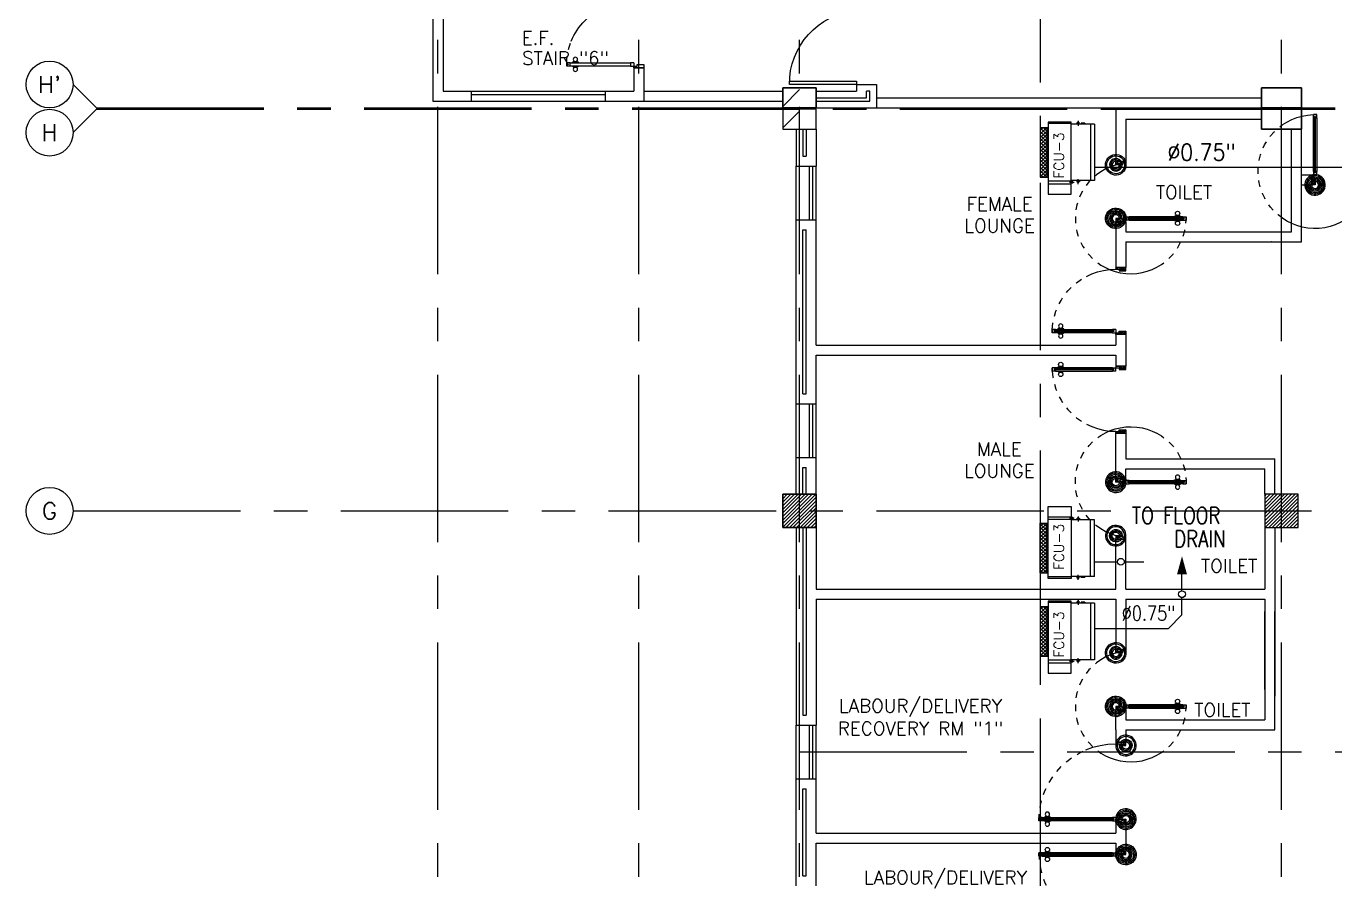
# Model space of a CAD drawing. Extents: x 417866242 to 417866861, y 43498051 to 43498155.
# Drawn here: x 417866777.72 to 417866797.26, y 43498098.49 to 43498111.26 of the extents above; entities that cross this region are included whole.
import ezdxf
from ezdxf.enums import TextEntityAlignment as Align

# ---------------------------------------------------------------- set-up
doc = ezdxf.new("R2010")
doc.units = 0
doc.header["$MEASUREMENT"] = 0
doc.linetypes.add('CENTERX2', pattern=[4, 2.5, -0.5, 0.5, -0.5])
doc.linetypes.add('HIDDEN', pattern=[0.375, 0.25, -0.125])
doc.layers.get('0').update_dxf_attribs({"linetype": 'CONTINUOUS'})
for name, color, linetype in [('AC-CD', 6, 'CONTINUOUS'), ('AC-TEXT', 2, 'CONTINUOUS'), ('AX', 11, 'CONTINUOUS'), ('AX-CR', 7, 'CONTINUOUS'), ('AX-TXT', 2, 'CONTINUOUS'), ('AXES', 11, 'CENTERX2'), ('COL', 11, 'CONTINUOUS'), ('DOOR', 11, 'CONTINUOUS'), ('FCU', 6, 'CONTINUOUS'), ('HAT', 11, 'CONTINUOUS'), ('INSUL', 11, 'CONTINUOUS'), ('P-SOLIDWASTE', 6, 'CONTINUOUS'), ('RM-NAME', 11, 'CONTINUOUS'), ('ROOF', 7, 'CONTINUOUS'), ('TEXTN', 2, 'CONTINUOUS'), ('WALL', 11, 'CONTINUOUS'), ('WIN', 11, 'CONTINUOUS')]:
    doc.layers.add(name, color=color, linetype=linetype)
doc.styles.add('ROMANS', font='ROMANS.shx', dxfattribs={"width": 0.6})

# ---------------------------------------------------------------- blocks, each defined once
blk = doc.blocks.new('DOOR90')
at = {"layer": 'DOOR', "color": 7, "linetype": 'ByBlock'}
for p, q in [((-150, 0), (0, 0)), ((-150, 0), (-150, -25)), ((0, -50), (-114, 0)), ((0, -50), (-40, 0)), ((0, -50), (0, 0)), ((-1000, -25), (-1050, -25)), ((-1050, -75), (-1050, -25)), ((-1050, -25), (-1050, -75)), ((-1000, -75), (-1050, -75)), ((-1000, -42), (-1020, -42)), ((-1020, -42), (-1020, -58)), ((-1000, -58), (-1020, -58)), ((-1000, -25), (-1000, -42)), ((-1000, -58), (-1000, -75)), ((-878, -18), (-968, -18)), ((-968, -25), (-968, -18)), ((-968, -75), (-968, -82)), ((-878, -82), (-968, -82)), ((-955, -9), (-890, -9)), ((-955, -18), (-955, -9)), ((-955, -18), (-890, -18)), ((-955, -82), (-890, -82)), ((-955, -82), (-955, -91)), ((-955, -91), (-890, -91)), ((-890, -18), (-890, -9)), ((-890, -82), (-890, -91)), ((-878, -25), (-878, -18)), ((-878, -75), (-878, -82)), ((-200, -25), (-150, -25)), ((-200, -42), (-200, -25)), ((-180, -42), (-200, -42)), ((-200, -58), (-180, -58)), ((-200, -75), (-200, -58)), ((-150, -75), (-200, -75)), ((-180, -58), (-180, -42)), ((-150, -25), (-100, -25)), ((-150, -75), (-150, -25)), ((-100, -25), (-100, -50)), ((0, -50), (-100, -37)), ((-100, -50), (0, -50)), ((-150, -875), (-100, -875)), ((-150, -900), (-150, -875)), ((-150, -900), (0, -900)), ((0, -900), (-150, -900)), ((0, -850), (-114, -900)), ((-100, -875), (-100, -850)), ((0, -850), (-100, -863)), ((-100, -850), (0, -850)), ((0, -850), (-40, -900)), ((0, -850), (0, -900))]:
    blk.add_line(p, q, dxfattribs=at)
at = {"layer": 'DOOR', "linetype": 'ByBlock'}
for p, q in [((-200, -25), (-1000, -25)), ((-200, -42), (-1000, -42)), ((-200, -58), (-1000, -58)), ((-1000, -75), (-200, -75))]:
    blk.add_line(p, q, dxfattribs=at)
at = {"layer": 'DOOR', "color": 7, "linetype": 'ByBlock'}
for centre in [(-923, 24), (-923, -124)]:
    blk.add_circle(centre, 32.4, dxfattribs=at)
for centre, radius, start, end in [((0, -50), 154, 161.1053, 166.2858), ((0, -50), 94.4, 148.0182, 180), ((0, -50), 134, 158.1598, 169.28), ((0, -50), 114, 154.0838, 167.3774), ((0, -50), 74.4, 137.7764, 180), ((0, -50), 54.4, 113.2074, 180), ((0, -50), 34.4, 90, 180), ((0, -50), 14.4, 90, 180), ((0, -850), 154, 193.7142, 198.8947), ((0, -850), 134, 190.72, 201.8402), ((0, -850), 94.4, 180, 211.9818), ((0, -850), 74.4, 180, 222.2236), ((0, -850), 54.4, 180, 246.7926), ((0, -850), 34.4, 180, 270), ((0, -850), 14.4, 180, 270)]:
    blk.add_arc(centre, radius, start, end, dxfattribs=at)
at = {"layer": 'DOOR', "linetype": 'HIDDEN', "ltscale": 0.5}
blk.add_arc((-222, -50), 828, 178.2701, 275.003, dxfattribs=at)
blk = doc.blocks.new('DOOR100')
at = {"layer": 'DOOR', "color": 7, "linetype": 'ByBlock'}
for p, q in [((-91, 1205), (-91, 1140)), ((-82, 1205), (-91, 1205)), ((-82, 1128), (-82, 1218)), ((-75, 1218), (-82, 1218)), ((-82, 1205), (-82, 1140)), ((-75, 1250), (-75, 1300)), ((-75, 1300), (-25, 1300)), ((-25, 1300), (-75, 1300)), ((-58, 1250), (-75, 1250)), ((-58, 1250), (-58, 1270)), ((-42, 1270), (-58, 1270)), ((-42, 1250), (-42, 1270)), ((-25, 1250), (-42, 1250)), ((-25, 1250), (-25, 1300)), ((-25, 1218), (-18, 1218)), ((-18, 1128), (-18, 1218)), ((-18, 1205), (-18, 1140)), ((-18, 1205), (-9, 1205)), ((-9, 1205), (-9, 1140)), ((-82, 1140), (-91, 1140)), ((-75, 1128), (-82, 1128)), ((-25, 1128), (-18, 1128)), ((-18, 1140), (-9, 1140)), ((-75, 200), (-58, 200)), ((-75, 150), (-75, 200)), ((-58, 200), (-58, 180)), ((-42, 200), (-25, 200)), ((-42, 180), (-42, 200)), ((-25, 200), (-25, 150)), ((-1200, 0), (-1200, 150)), ((-1200, 150), (-1175, 150)), ((-1200, 150), (-1200, 0)), ((-1150, 0), (-1200, 114)), ((-1150, 0), (-1200, 40)), ((-1150, 0), (-1200, 0)), ((-1175, 150), (-1175, 100)), ((-1175, 100), (-1150, 100)), ((-1150, 0), (-1163, 100)), ((-1150, 100), (-1150, 0)), ((-75, 150), (-25, 150)), ((-58, 180), (-42, 180)), ((-50, 0), (0, 114)), ((-50, 100), (-50, 0)), ((-50, 0), (-37, 100)), ((-25, 100), (-50, 100)), ((-50, 0), (0, 40)), ((-50, 0), (0, 0)), ((0, 150), (-25, 150)), ((-25, 150), (-25, 100)), ((0, 0), (0, 150)), ((0, 150), (0, 0))]:
    blk.add_line(p, q, dxfattribs=at)
at = {"layer": 'DOOR', "linetype": 'ByBlock'}
for p, q in [((-75, 1250), (-75, 200)), ((-58, 200), (-58, 1250)), ((-42, 200), (-42, 1250)), ((-25, 200), (-25, 1250))]:
    blk.add_line(p, q, dxfattribs=at)
at = {"layer": 'DOOR', "color": 7, "linetype": 'ByBlock'}
for centre in [(-124, 1173), (24, 1173)]:
    blk.add_circle(centre, 32.4, dxfattribs=at)
at = {"layer": 'DOOR', "linetype": 'HIDDEN', "ltscale": 0.5}
blk.add_arc((-25, 150), 1150, 90, 180, dxfattribs=at)
at = {"layer": 'DOOR', "color": 7, "linetype": 'ByBlock'}
for centre, radius, start, end in [((-1150, 0), 154, 103.7142, 108.8947), ((-1150, 0), 134, 100.72, 111.8402), ((-1150, 0), 94.4, 90, 121.9818), ((-1150, 0), 74.4, 90, 132.2236), ((-1150, 0), 54.4, 90, 156.7926), ((-1150, 0), 34.4, 90, 180), ((-1150, 0), 14.4, 90, 180), ((-50, 0), 94.4, 58.0182, 90), ((-50, 0), 74.4, 47.7764, 90), ((-50, 0), 54.4, 23.2074, 90), ((-50, 0), 34.4, 0, 90), ((-50, 0), 14.4, 0, 90), ((-50, 0), 134, 68.1598, 79.28), ((-50, 0), 114, 64.0838, 77.3774), ((-50, 0), 154, 71.1053, 76.2858)]:
    blk.add_arc(centre, radius, start, end, dxfattribs=at)
blk = doc.blocks.new('A$C49F1192B')
at = {"layer": 'DOOR', "color": 0, "linetype": 'ByBlock', "xscale": -1, "rotation": 270}
blk.add_blockref('DOOR100', (0, 1200), dxfattribs=at)
blk = doc.blocks.new('DOOR-10')
at = {"layer": 'DOOR', "linetype": 'ByBlock'}
for p, q in [((-83, 1005), (-92, 1005)), ((-92, 1005), (-92, 940)), ((-76, 1018), (-83, 1018)), ((-83, 928), (-83, 1018)), ((-83, 1005), (-83, 940)), ((-26, 1100), (-76, 1100)), ((-76, 1100), (-26, 1100)), ((-76, 1050), (-76, 1100)), ((-76, 1050), (-76, 200)), ((-59, 1050), (-76, 1050)), ((-43, 1070), (-59, 1070)), ((-59, 1050), (-59, 1070)), ((-59, 200), (-59, 1050)), ((-43, 1050), (-43, 1070)), ((-26, 1050), (-43, 1050)), ((-43, 200), (-43, 1050)), ((-26, 1050), (-26, 1100)), ((-26, 200), (-26, 1050)), ((-26, 1018), (-18, 1018)), ((-18, 928), (-18, 1018)), ((-18, 1005), (-9, 1005)), ((-18, 1005), (-18, 940)), ((-9, 1005), (-9, 940)), ((-83, 940), (-92, 940)), ((-76, 928), (-83, 928)), ((-26, 928), (-18, 928)), ((-18, 940), (-9, 940)), ((-76, 200), (-59, 200)), ((-76, 150), (-76, 200)), ((-59, 200), (-59, 180)), ((-43, 200), (-26, 200)), ((-43, 180), (-43, 200)), ((-26, 200), (-26, 150)), ((-1001, 0), (-1001, 150)), ((-1001, 150), (-976, 150)), ((-1001, 150), (-1001, 0)), ((-951, 0), (-1001, 114)), ((-951, 0), (-1001, 40)), ((-951, 0), (-1001, 0)), ((-976, 150), (-976, 100)), ((-976, 100), (-951, 100)), ((-951, 0), (-964, 100)), ((-951, 100), (-951, 0)), ((-76, 150), (-26, 150)), ((-59, 180), (-43, 180)), ((-51, 0), (-1, 114)), ((-51, 100), (-51, 0)), ((-51, 0), (-37, 100)), ((-26, 100), (-51, 100)), ((-51, 0), (-1, 40)), ((-51, 0), (-1, 0)), ((-1, 150), (-26, 150)), ((-26, 150), (-26, 100)), ((-1, 0), (-1, 150))]:
    blk.add_line(p, q, dxfattribs=at)
for centre in [(-124, 973), (23, 973)]:
    blk.add_circle(centre, 32.4, dxfattribs=at)
at = {"layer": 'DOOR', "linetype": 'HIDDEN', "ltscale": 0.5}
blk.add_arc((-23, 149), 952, 93.1482, 179.9482, dxfattribs=at)
at = {"layer": 'DOOR', "linetype": 'ByBlock'}
for centre, radius, start, end in [((-951, 0), 154, 103.7142, 108.8947), ((-951, 0), 134, 100.72, 111.8402), ((-951, 0), 94.4, 90, 121.9818), ((-951, 0), 74.4, 90, 132.2236), ((-951, 0), 54.4, 90, 156.7926), ((-951, 0), 34.4, 90, 180), ((-951, 0), 14.4, 90, 180), ((-51, 0), 94.4, 58.0182, 90), ((-51, 0), 74.4, 47.7764, 90), ((-51, 0), 54.4, 23.2074, 90), ((-51, 0), 34.4, 0, 90), ((-51, 0), 14.4, 0, 90), ((-51, 0), 134, 68.1598, 79.28), ((-51, 0), 114, 64.0838, 77.3774), ((-51, 0), 154, 71.1053, 76.2858)]:
    blk.add_arc(centre, radius, start, end, dxfattribs=at)
blk = doc.blocks.new('STL-DR')
at = {"layer": 'DOOR', "color": 0, "linetype": 'ByBlock'}
for p, q in [((50, 0), (0, 0)), ((0, -150), (0, 0)), ((50, -100), (50, 0)), ((0, -150), (25, -150)), ((25, -100), (50, -100)), ((25, -150), (25, -100)), ((75, -150), (25, -150)), ((25, -200), (25, -150)), ((75, -150), (75, -200)), ((950, -100), (950, 0)), ((950, 0), (1000, 0)), ((975, -100), (950, -100)), ((975, -150), (975, -100)), ((1000, -150), (975, -150)), ((1000, 0), (1000, -150)), ((75, -200), (25, -200)), ((18, -990), (9, -990)), ((9, -1055), (9, -990)), ((18, -1055), (9, -1055)), ((18, -978), (18, -1068)), ((25, -978), (18, -978)), ((18, -1055), (18, -990)), ((25, -1068), (18, -1068)), ((25, -1100), (75, -1100)), ((25, -1100), (25, -1150)), ((25, -1150), (75, -1150)), ((75, -1150), (25, -1150)), ((75, -978), (82, -978)), ((75, -1068), (82, -1068)), ((75, -1100), (75, -1150)), ((82, -978), (82, -1068)), ((82, -990), (91, -990)), ((82, -1055), (82, -990)), ((82, -1055), (91, -1055)), ((91, -1055), (91, -990))]:
    blk.add_line(p, q, dxfattribs=at)
at = {"layer": 'DOOR', "linetype": 'ByBlock'}
for p, q in [((25, -200), (25, -1100)), ((75, -1100), (75, -200))]:
    blk.add_line(p, q, dxfattribs=at)
at = {"layer": 'DOOR', "color": 0, "linetype": 'ByBlock'}
for centre in [(-24, -1023), (124, -1023)]:
    blk.add_circle(centre, 32.4, dxfattribs=at)
at = {"layer": 'DOOR', "linetype": 'HIDDEN', "ltscale": 0.5}
blk.add_arc((50, -223), 928, 271.544, 4.4816, dxfattribs=at)
at = {"layer": 'WALL'}
for p, q in [((0, 0), (0, -150)), ((0, 0), (0, -150)), ((1000, 0), (1000, -150))]:
    blk.add_line(p, q, dxfattribs=at)
blk = doc.blocks.new('A$C272A55A0')
at = {"layer": 'DOOR', "color": 0, "linetype": 'ByBlock'}
for p, q in [((0, 900), (0, 1050)), ((50, 1050), (0, 1050)), ((50, 950), (50, 1050)), ((1750, 950), (1750, 1050)), ((1750, 1050), (1800, 1050)), ((1800, 1050), (1800, 900)), ((0, 900), (25, 900)), ((25, 950), (50, 950)), ((25, 900), (25, 950)), ((75, 900), (25, 900)), ((25, 850), (25, 900)), ((42, 850), (25, 850)), ((58, 870), (42, 870)), ((42, 870), (42, 850)), ((58, 850), (58, 870)), ((75, 850), (58, 850)), ((75, 900), (75, 850)), ((1725, 900), (1775, 900)), ((1725, 900), (1725, 850)), ((1725, 850), (1742, 850)), ((1742, 870), (1758, 870)), ((1742, 850), (1742, 870)), ((1775, 950), (1750, 950)), ((1758, 870), (1758, 850)), ((1758, 850), (1775, 850)), ((1775, 900), (1775, 950)), ((1800, 900), (1775, 900)), ((1775, 850), (1775, 900)), ((25, 50), (42, 50)), ((25, 50), (25, 0)), ((25, 0), (75, 0)), ((75, 0), (25, 0)), ((42, 50), (42, 30)), ((42, 30), (58, 30)), ((58, 50), (75, 50)), ((58, 50), (58, 30)), ((75, 50), (75, 0)), ((1718, 160), (1709, 160)), ((1709, 95), (1709, 160)), ((1718, 95), (1709, 95)), ((1725, 173), (1718, 173)), ((1718, 173), (1718, 83)), ((1718, 95), (1718, 160)), ((1725, 83), (1718, 83)), ((1742, 50), (1725, 50)), ((1725, 50), (1725, 0)), ((1775, 0), (1725, 0)), ((1725, 0), (1775, 0)), ((1742, 50), (1742, 30)), ((1758, 30), (1742, 30)), ((1775, 50), (1758, 50)), ((1758, 50), (1758, 30)), ((1775, 173), (1782, 173)), ((1775, 83), (1782, 83)), ((1775, 50), (1775, 0)), ((1782, 173), (1782, 83)), ((1782, 160), (1791, 160)), ((1782, 95), (1782, 160)), ((1782, 95), (1791, 95)), ((1791, 95), (1791, 160))]:
    blk.add_line(p, q, dxfattribs=at)
at = {"layer": 'DOOR', "color": 9, "linetype": 'ByBlock'}
for p, q in [((50, 1050), (0, 1010)), ((50, 1050), (0, 937)), ((50, 1050), (37, 950)), ((1750, 1050), (1800, 1010)), ((1750, 1050), (1800, 937)), ((1750, 1050), (1763, 950))]:
    blk.add_line(p, q, dxfattribs=at)
at = {"layer": 'DOOR', "linetype": 'ByBlock'}
for p, q in [((25, 850), (25, 50)), ((42, 850), (42, 50)), ((58, 850), (58, 50)), ((75, 50), (75, 850)), ((1725, 50), (1725, 850)), ((1742, 850), (1742, 50)), ((1758, 850), (1758, 50)), ((1775, 850), (1775, 50))]:
    blk.add_line(p, q, dxfattribs=at)
at = {"layer": 'DOOR', "color": 0, "linetype": 'ByBlock'}
for centre in [(1676, 128), (1824, 128)]:
    blk.add_circle(centre, 32.4, dxfattribs=at)
at = {"layer": 'DOOR', "color": 9, "linetype": 'ByBlock'}
for centre, radius, start, end in [((50, 1050), 54.4, 203.2074, 270), ((50, 1050), 74.4, 227.7764, 270), ((50, 1050), 34.4, 180, 270), ((50, 1050), 14.4, 180, 270), ((1750, 1050), 14.4, 270, 0), ((1750, 1050), 34.4, 270, 0), ((1750, 1050), 54.4, 270, 336.7926), ((1750, 1050), 74.4, 270, 312.2236), ((50, 1050), 94.4, 238.0182, 270), ((50, 1050), 114, 244.0838, 257.3774), ((50, 1050), 134, 248.1598, 259.28), ((50, 1050), 154, 251.1053, 256.2858), ((1750, 1050), 94.4, 270, 301.9818), ((1750, 1050), 114, 282.6226, 295.9162), ((1750, 1050), 134, 280.72, 291.8402), ((1750, 1050), 154, 283.7142, 288.8947)]:
    blk.add_arc(centre, radius, start, end, dxfattribs=at)
at = {"layer": 'DOOR', "linetype": 'HIDDEN', "ltscale": 0.5}
for centre, start, end in [((50, 851), 268.3174, 3.2965), ((1750, 851), 176.7035, 271.6826)]:
    blk.add_arc(centre, 851, start, end, dxfattribs=at)
at = {"layer": 'WALL', "linetype": 'ByBlock'}
blk.add_line((1800, 900), (1800, 1050), dxfattribs=at)
blk = doc.blocks.new('AXL')
at = {"layer": 'AX-CR'}
blk.add_circle((-350, 0), 350, dxfattribs=at)
at = {"layer": 'AX-TXT', "style": 'ROMANS'}
blk.add_attdef('AX', text='', height=250, dxfattribs=at).set_placement((-350, 0), align=Align.MIDDLE)
blk = doc.blocks.new('*X105')
at = {"color": 0}
for p, q in [((31339, 139898), (31791, 140350)), ((31339, 139951), (31738, 140350)), ((31339, 140004), (31685, 140350)), ((31339, 140057), (31632, 140350)), ((31339, 140110), (31579, 140350)), ((31339, 140163), (31526, 140350)), ((31339, 140216), (31473, 140350)), ((31339, 140269), (31420, 140350)), ((31339, 140322), (31367, 140350)), ((31344, 139850), (31839, 140345)), ((31397, 139850), (31839, 140292)), ((31450, 139850), (31839, 140239)), ((31503, 139850), (31839, 140186)), ((31556, 139850), (31839, 140133)), ((31609, 139850), (31839, 140080)), ((31662, 139850), (31839, 140027)), ((31715, 139850), (31839, 139974)), ((31768, 139850), (31839, 139920)), ((31821, 139850), (31839, 139867))]:
    blk.add_line(p, q, dxfattribs=at)
blk = doc.blocks.new('*X104')
at = {"color": 0}
for p, q in [((24139, 139857), (24632, 140350)), ((24139, 139910), (24579, 140350)), ((24139, 139963), (24526, 140350)), ((24139, 140016), (24473, 140350)), ((24139, 140069), (24420, 140350)), ((24139, 140122), (24367, 140350)), ((24139, 140175), (24314, 140350)), ((24139, 140228), (24260, 140350)), ((24139, 140282), (24207, 140350)), ((24139, 140335), (24154, 140350)), ((24185, 139850), (24639, 140304)), ((24238, 139850), (24639, 140251)), ((24291, 139850), (24639, 140198)), ((24344, 139850), (24639, 140145)), ((24397, 139850), (24639, 140092)), ((24450, 139850), (24639, 140039)), ((24503, 139850), (24639, 139986)), ((24556, 139850), (24639, 139933)), ((24609, 139850), (24639, 139880))]:
    blk.add_line(p, q, dxfattribs=at)
blk = doc.blocks.new('COL50')
at = {"layer": 'COL'}
blk.add_lwpolyline([(-250, 250), (-250, -250), (250, -250), (250, 250)], close=True, dxfattribs=at)
blk = doc.blocks.new('RM1')
at = {"layer": 'RM-NAME', "style": 'ROMANS'}
for tag, p in [('ROOMNAME1', (0, 324)), ('ROOMNAME2', (0, 0))]:
    blk.add_attdef(tag, text='', height=200, dxfattribs=at).set_placement(p, align=Align.MIDDLE)
blk = doc.blocks.new('C5')
at = {"layer": 'HAT', "linetype": 'ByBlock'}
h = blk.add_hatch(dxfattribs=at)
h.set_pattern_fill('ANSI31', color=256, scale=300, style=0)
h.set_pattern_definition([(45, (-223356.182, -51411.005), (-26.516504, 26.516504), [])])
h.paths.add_polyline_path([(300, 300), (0, 300), (0, 0), (300, 0)])
h.paths.add_polyline_path([(600, 300), (300, 300), (300, 0), (600, 0)])
at = {"layer": 'COL'}
blk.add_lwpolyline([(600, 300), (0, 300), (0, 0), (600, 0)], close=True, dxfattribs=at)
blk = doc.blocks.new('*X39')
at = {"color": 0}
for p, q in [((16890, -2467), (16943, -2414)), ((16890, -2520), (16990, -2420)), ((16990, -2565), (16890, -2465)), ((16890, -2573), (16990, -2473)), ((16990, -2619), (16890, -2519)), ((16890, -2626), (16990, -2526)), ((16990, -2512), (16892, -2414)), ((16990, -2459), (16945, -2414)), ((16990, -2672), (16890, -2572)), ((16890, -2679), (16990, -2579)), ((16990, -2725), (16890, -2625)), ((16890, -2732), (16990, -2632)), ((16990, -2778), (16890, -2678)), ((16890, -2785), (16990, -2685)), ((16990, -2831), (16890, -2731)), ((16890, -2838), (16990, -2738)), ((16990, -2884), (16890, -2784)), ((16890, -2891), (16990, -2791)), ((16990, -2937), (16890, -2837)), ((16890, -2944), (16990, -2844)), ((16990, -2990), (16890, -2890)), ((16890, -2997), (16990, -2897)), ((16990, -3043), (16890, -2943)), ((16890, -3050), (16990, -2950)), ((16990, -3096), (16890, -2996)), ((16890, -3103), (16990, -3003)), ((16990, -3149), (16890, -3049)), ((16944, -3155), (16890, -3102)), ((16892, -3155), (16990, -3056)), ((16945, -3155), (16990, -3109))]:
    blk.add_line(p, q, dxfattribs=at)
blk = doc.blocks.new('WHE06')
at = {"color": 3}
for p, q in [((689, 622), (346, 622)), ((346, 622), (346, 469)), ((689, 469), (689, 622)), ((60, -422), (60, 422)), ((212, 437), (269, 437)), ((232, 452), (232, 422)), ((232, 452), (252, 452)), ((242, 472), (242, 399)), ((252, 452), (252, 422)), ((305, 448), (373, 448)), ((321, 458), (321, 438)), ((321, 458), (346, 458)), ((321, 438), (346, 438)), ((346, 430), (689, 430)), ((811, 371), (689, 371)), ((711, -371), (711, 371)), ((811, -371), (811, 371)), ((811, -371), (689, -371)), ((142, -437), (142, -422)), ((142, -437), (197, -437)), ((197, -437), (197, -422)), ((221, -437), (269, -437)), ((232, -452), (232, -422)), ((232, -452), (252, -452)), ((242, -472), (242, -399)), ((252, -452), (252, -422)), ((346, -430), (689, -430))]:
    blk.add_line(p, q, dxfattribs=at)
at = {"color": 6}
for p, q in [((0, -422), (0, 422)), ((0, 422), (346, 422)), ((346, 469), (346, -451)), ((689, 469), (346, 469)), ((689, -451), (689, 469)), ((0, -422), (346, -422)), ((346, -451), (689, -451))]:
    blk.add_line(p, q, dxfattribs=at)
at = {"color": 11}
blk.add_blockref('*X39', (-16179, 2784), dxfattribs=at)

msp = doc.modelspace()

# ---------------------------------------------------------------- hatches: boundary and pattern name
at = {"layer": 'HAT', "linetype": 'ByBlock'}
h = msp.add_hatch(dxfattribs=at)
h.set_pattern_fill('ANSI31', color=256, scale=0.3, style=0)
h.set_pattern_definition([(45, (417866572.812296, 43498058.94875), (-0.026516504, 0.026516504), [])])
h.paths.add_polyline_path([(417866789.268, 43498110.04), (417866789.268, 43498110.34), (417866789.018, 43498110.34), (417866789.018, 43498110.04)])
h.paths.add_polyline_path([(417866789.518, 43498110.04), (417866789.518, 43498110.34), (417866789.268, 43498110.34), (417866789.268, 43498110.04)])
h = msp.add_hatch(dxfattribs=at)
h.set_pattern_fill('ANSI31', color=256, scale=0.3, style=0)
h.set_pattern_definition([(45, (417866572.812296, 43498058.62875), (-0.026516504, 0.026516504), [])])
h.paths.add_polyline_path([(417866789.268, 43498109.72), (417866789.268, 43498110.02), (417866789.018, 43498110.02), (417866789.018, 43498109.72)])
h.paths.add_polyline_path([(417866789.518, 43498109.72), (417866789.518, 43498110.02), (417866789.268, 43498110.02), (417866789.268, 43498109.72)])
h = msp.add_hatch(dxfattribs=at)
h.set_pattern_fill('ANSI31', color=256, scale=0.3, style=0)
h.set_pattern_definition([(45, (417866572.812296, 43498058.30875), (-0.026516504, 0.026516504), [])])
h.paths.add_polyline_path([(417866796.468, 43498110.02), (417866796.168, 43498110.02), (417866796.168, 43498109.72), (417866796.468, 43498109.72)])
h.paths.add_polyline_path([(417866796.768, 43498110.02), (417866796.468, 43498110.02), (417866796.468, 43498109.72), (417866796.768, 43498109.72)])

# ---------------------------------------------------------------- linework, layer by layer
at = {"layer": 'AC-CD'}
for p, q in [((417866793.673, 43498109.152), (417866797.576, 43498109.152)), ((417866793.673, 43498103.261), (417866794.019, 43498103.261)), ((417866794.119, 43498103.261), (417866794.412, 43498103.261)), ((417866794.981, 43498102.825), (417866794.981, 43498103.119)), ((417866794.981, 43498102.466), (417866794.981, 43498102.725)), ((417866794.781, 43498102.266), (417866794.981, 43498102.466)), ((417866793.673, 43498102.266), (417866794.781, 43498102.266))]:
    msp.add_line(p, q, dxfattribs=at)
for centre in [(417866794.069, 43498103.261), (417866794.981, 43498102.775)]:
    msp.add_circle(centre, 0.05, dxfattribs=at)
at = {"layer": 'AXES'}
for p, q in [((417866783.868, 43498075.555), (417866783.868, 43498154.033)), ((417866786.868, 43498075.555), (417866786.868, 43498154.033)), ((417866789.268, 43498075.555), (417866789.268, 43498154.033)), ((417866796.468, 43498075.555), (417866796.468, 43498154.033)), ((417866792.868, 43498082.42), (417866792.868, 43498141.24)), ((417866778.767, 43498110.04), (417866778.417, 43498110.39)), ((417866778.767, 43498110.02), (417866778.417, 43498109.67)), ((417866778.767, 43498110.04), (417866847.508, 43498110.04)), ((417866778.767, 43498110.02), (417866847.508, 43498110.02)), ((417866778.417, 43498104.02), (417866847.508, 43498104.02)), ((417866789.268, 43498100.42), (417866847.508, 43498100.42))]:
    msp.add_line(p, q, dxfattribs=at)
at = {"layer": 'COL'}
for points in [[(417866789.518, 43498110.34), (417866789.018, 43498110.34), (417866789.018, 43498110.04), (417866789.518, 43498110.04)], [(417866789.518, 43498110.34), (417866789.018, 43498110.34), (417866789.018, 43498110.04), (417866789.518, 43498110.04)], [(417866789.518, 43498110.02), (417866789.018, 43498110.02), (417866789.018, 43498109.72), (417866789.518, 43498109.72)], [(417866789.518, 43498110.02), (417866789.018, 43498110.02), (417866789.018, 43498109.72), (417866789.518, 43498109.72)], [(417866796.768, 43498110.02), (417866796.168, 43498110.02), (417866796.168, 43498109.72), (417866796.768, 43498109.72)]]:
    msp.add_lwpolyline(points, close=True, dxfattribs=at)
at = {"layer": 'DOOR'}
msp.add_lwpolyline([(417866789.118, 43498110.39), (417866789.118, 43498110.44), (417866790.118, 43498110.44), (417866790.118, 43498110.39), (417866789.118, 43498110.39, -0.394043), (417866790.118, 43498111.49, -0.414214)], format="xyb", dxfattribs=at)
at = {"layer": 'INSUL'}
for p, q in [((417866790.318, 43498110.29), (417866790.268, 43498110.29)), ((417866790.268, 43498110.19), (417866790.268, 43498110.29)), ((417866790.318, 43498110.14), (417866790.318, 43498110.29)), ((417866789.518, 43498110.19), (417866790.268, 43498110.19)), ((417866789.518, 43498110.14), (417866790.318, 43498110.14)), ((417866789.318, 43498109.72), (417866789.318, 43498109.32)), ((417866789.368, 43498109.72), (417866789.368, 43498109.32)), ((417866789.318, 43498109.32), (417866789.368, 43498109.32)), ((417866789.318, 43498108.22), (417866789.368, 43498108.22)), ((417866789.318, 43498105.77), (417866789.318, 43498108.22)), ((417866789.368, 43498105.77), (417866789.368, 43498108.22)), ((417866789.318, 43498105.77), (417866789.368, 43498105.77)), ((417866789.318, 43498104.27), (417866789.318, 43498104.67)), ((417866789.318, 43498104.67), (417866789.368, 43498104.67)), ((417866789.368, 43498104.27), (417866789.368, 43498104.67)), ((417866789.318, 43498103.77), (417866789.318, 43498100.97)), ((417866789.368, 43498103.77), (417866789.368, 43498100.97)), ((417866789.318, 43498100.97), (417866789.368, 43498100.97)), ((417866789.318, 43498098.57), (417866789.318, 43498099.87)), ((417866789.318, 43498099.87), (417866789.368, 43498099.87)), ((417866789.368, 43498098.57), (417866789.368, 43498099.87)), ((417866789.318, 43498098.57), (417866789.368, 43498098.57))]:
    msp.add_line(p, q, dxfattribs=at)
at = {"layer": 'P-SOLIDWASTE'}
for points in [[(417866794.981, 43498103.344, 0, 0.15, 0), (417866794.981, 43498103.071, 0.15, 0.15, 0)], [(417866794.638, 43498103.261, 0, 0.15, 0), (417866794.365, 43498103.261, 0.15, 0.15, 0)]]:
    msp.add_lwpolyline(points, format="xyseb", dxfattribs=at)
at = {"layer": 'ROOF'}
for p, q in [((417866786.943, 43498110.29), (417866789.018, 43498110.29)), ((417866783.793, 43498110.14), (417866789.018, 43498110.14))]:
    msp.add_line(p, q, dxfattribs=at)
at = {"layer": 'WALL'}
for p, q in [((417866783.793, 43498115.915), (417866783.793, 43498110.14)), ((417866783.943, 43498115.915), (417866783.943, 43498110.29)), ((417866786.793, 43498110.64), (417866786.793, 43498110.29)), ((417866786.943, 43498110.64), (417866786.943, 43498110.14)), ((417866783.943, 43498110.29), (417866784.368, 43498110.29)), ((417866784.368, 43498110.14), (417866784.368, 43498110.29)), ((417866786.368, 43498110.14), (417866786.368, 43498110.29)), ((417866786.368, 43498110.29), (417866786.793, 43498110.29)), ((417866789.518, 43498110.29), (417866790.118, 43498110.29)), ((417866790.118, 43498110.39), (417866790.418, 43498110.39)), ((417866790.118, 43498110.39), (417866790.118, 43498110.29)), ((417866790.418, 43498110.39), (417866790.418, 43498110.04)), ((417866783.793, 43498110.14), (417866784.368, 43498110.14)), ((417866786.368, 43498110.14), (417866786.943, 43498110.14)), ((417866789.518, 43498110.04), (417866796.168, 43498110.04)), ((417866790.418, 43498110.19), (417866796.168, 43498110.19)), ((417866793.993, 43498110.02), (417866793.993, 43498109.24)), ((417866793.993, 43498110.02), (417866796.168, 43498110.02)), ((417866794.143, 43498109.87), (417866794.143, 43498109.24)), ((417866794.143, 43498109.87), (417866796.167, 43498109.87)), ((417866789.218, 43498109.72), (417866789.218, 43498109.17)), ((417866789.518, 43498109.72), (417866789.518, 43498109.17)), ((417866796.618, 43498108.19), (417866796.618, 43498109.72)), ((417866796.768, 43498108.04), (417866796.768, 43498109.72)), ((417866793.993, 43498109.24), (417866794.143, 43498109.24)), ((417866789.218, 43498109.17), (417866789.518, 43498109.17)), ((417866796.768, 43498109.04), (417866796.918, 43498109.04)), ((417866796.768, 43498108.89), (417866796.918, 43498108.89)), ((417866789.218, 43498108.37), (417866789.518, 43498108.37)), ((417866789.218, 43498105.62), (417866789.218, 43498108.37)), ((417866789.518, 43498106.495), (417866789.518, 43498108.37)), ((417866793.993, 43498108.34), (417866793.993, 43498107.656)), ((417866793.993, 43498108.34), (417866794.143, 43498108.34)), ((417866794.143, 43498108.34), (417866794.143, 43498108.19)), ((417866794.143, 43498108.19), (417866796.618, 43498108.19)), ((417866794.143, 43498108.04), (417866796.768, 43498108.04)), ((417866794.143, 43498108.04), (417866794.143, 43498107.656)), ((417866794.143, 43498107.656), (417866793.993, 43498107.656)), ((417866789.518, 43498106.495), (417866793.993, 43498106.495)), ((417866794.143, 43498106.656), (417866793.993, 43498106.656)), ((417866793.993, 43498106.656), (417866793.993, 43498106.495)), ((417866794.143, 43498106.656), (417866794.143, 43498106.183)), ((417866789.518, 43498106.345), (417866793.993, 43498106.345)), ((417866789.518, 43498105.62), (417866789.518, 43498106.345)), ((417866793.993, 43498106.345), (417866793.993, 43498106.183)), ((417866794.143, 43498106.183), (417866793.993, 43498106.183)), ((417866789.218, 43498105.62), (417866789.518, 43498105.62)), ((417866793.993, 43498104.5), (417866793.993, 43498105.183)), ((417866794.143, 43498105.183), (417866793.993, 43498105.183)), ((417866794.143, 43498105.183), (417866794.143, 43498104.8)), ((417866789.218, 43498104.27), (417866789.218, 43498104.82)), ((417866789.218, 43498104.82), (417866789.518, 43498104.82)), ((417866789.518, 43498104.27), (417866789.518, 43498104.82)), ((417866794.143, 43498104.8), (417866796.368, 43498104.8)), ((417866796.368, 43498104.275), (417866796.368, 43498104.8)), ((417866794.143, 43498104.65), (417866796.218, 43498104.65)), ((417866794.143, 43498104.5), (417866794.143, 43498104.65)), ((417866796.218, 43498104.27), (417866796.218, 43498104.65)), ((417866793.993, 43498104.5), (417866794.143, 43498104.5)), ((417866789.218, 43498103.77), (417866789.218, 43498100.82)), ((417866789.518, 43498103.77), (417866789.518, 43498102.85)), ((417866796.218, 43498103.77), (417866796.218, 43498102.85)), ((417866796.368, 43498103.77), (417866796.368, 43498101.255)), ((417866793.993, 43498102.85), (417866793.993, 43498103.6)), ((417866793.993, 43498103.6), (417866794.143, 43498103.6)), ((417866794.143, 43498102.85), (417866794.143, 43498103.6)), ((417866789.518, 43498102.85), (417866793.993, 43498102.85)), ((417866794.143, 43498102.85), (417866796.218, 43498102.85)), ((417866794.143, 43498102.85), (417866796.043, 43498102.85)), ((417866789.518, 43498102.7), (417866793.993, 43498102.7)), ((417866789.518, 43498102.7), (417866789.518, 43498100.82)), ((417866793.993, 43498102.7), (417866793.993, 43498101.95)), ((417866794.143, 43498102.7), (417866794.143, 43498101.95)), ((417866794.143, 43498102.7), (417866796.218, 43498102.7)), ((417866796.218, 43498102.7), (417866796.218, 43498100.9)), ((417866796.218, 43498101.352), (417866796.218, 43498102.52)), ((417866796.368, 43498100.75), (417866796.368, 43498102.52)), ((417866793.993, 43498101.95), (417866794.143, 43498101.95)), ((417866793.993, 43498101.05), (417866794.143, 43498101.05)), ((417866794.143, 43498101.05), (417866794.143, 43498100.9)), ((417866794.143, 43498100.9), (417866796.218, 43498100.9)), ((417866789.218, 43498100.82), (417866789.518, 43498100.82)), ((417866793.993, 43498100.75), (417866793.993, 43498100.566)), ((417866794.143, 43498100.75), (417866796.368, 43498100.75)), ((417866794.143, 43498100.75), (417866794.143, 43498100.566)), ((417866789.218, 43498098.42), (417866789.218, 43498100.02)), ((417866789.218, 43498100.02), (417866789.518, 43498100.02)), ((417866789.518, 43498099.205), (417866789.518, 43498100.02)), ((417866793.993, 43498099.366), (417866793.993, 43498099.205)), ((417866794.143, 43498099.366), (417866794.143, 43498098.938)), ((417866789.518, 43498099.205), (417866793.993, 43498099.205)), ((417866789.518, 43498099.055), (417866793.993, 43498099.055)), ((417866789.518, 43498098.42), (417866789.518, 43498099.055)), ((417866793.993, 43498099.055), (417866793.993, 43498098.938)), ((417866793.993, 43498098.938), (417866794.143, 43498098.938))]:
    msp.add_line(p, q, dxfattribs=at)
at = {"layer": 'WALL', "linetype": 'ByBlock', "ltscale": 0.3}
msp.add_line((417866786.943, 43498110.64), (417866786.793, 43498110.64), dxfattribs=at)
at = {"layer": 'WALL', "linetype": 'ByBlock'}
for p, q in [((417866796.918, 43498108.89), (417866796.918, 43498109.04)), ((417866793.993, 43498100.75), (417866793.993, 43498101.05)), ((417866793.993, 43498100.566), (417866794.143, 43498100.566)), ((417866793.993, 43498099.366), (417866794.143, 43498099.366))]:
    msp.add_line(p, q, dxfattribs=at)
at = {"layer": 'WALL', "linetype": 'ByBlock', "ltscale": 0.3}
for points in [[(417866789.018, 43498110.34), (417866789.518, 43498110.34), (417866789.518, 43498110.04), (417866789.018, 43498110.04)], [(417866796.168, 43498110.34), (417866796.768, 43498110.34), (417866796.768, 43498110.04), (417866796.168, 43498110.04)], [(417866789.518, 43498110.02), (417866789.018, 43498110.02), (417866789.018, 43498109.72), (417866789.518, 43498109.72)], [(417866796.168, 43498110.02), (417866796.768, 43498110.02), (417866796.768, 43498109.72), (417866796.168, 43498109.72)], [(417866789.018, 43498104.27), (417866789.518, 43498104.27), (417866789.518, 43498103.77), (417866789.018, 43498103.77)], [(417866796.718, 43498104.27), (417866796.218, 43498104.27), (417866796.218, 43498103.77), (417866796.718, 43498103.77)]]:
    msp.add_lwpolyline(points, close=True, dxfattribs=at)
at = {"layer": 'WALL'}
msp.add_arc((417866796.315, 43498108.043), 0.003, 270, 0, dxfattribs=at)
at = {"layer": 'WIN'}
for p, q in [((417866784.368, 43498110.29), (417866786.368, 43498110.29)), ((417866784.368, 43498110.24), (417866786.368, 43498110.24)), ((417866784.368, 43498110.14), (417866786.368, 43498110.14)), ((417866789.218, 43498108.37), (417866789.218, 43498109.17)), ((417866789.418, 43498108.37), (417866789.418, 43498109.17)), ((417866789.468, 43498108.37), (417866789.468, 43498109.17)), ((417866789.518, 43498108.37), (417866789.518, 43498109.17)), ((417866789.218, 43498104.82), (417866789.218, 43498105.62)), ((417866789.418, 43498104.82), (417866789.418, 43498105.62)), ((417866789.468, 43498104.82), (417866789.468, 43498105.62)), ((417866789.518, 43498104.82), (417866789.518, 43498105.62)), ((417866789.218, 43498100.02), (417866789.218, 43498100.82)), ((417866789.418, 43498100.02), (417866789.418, 43498100.82)), ((417866789.468, 43498100.02), (417866789.468, 43498100.82)), ((417866789.518, 43498100.02), (417866789.518, 43498100.82))]:
    msp.add_line(p, q, dxfattribs=at)

# ---------------------------------------------------------------- block references
at = {"layer": 'AX', "xscale": 0.0009999871253967285, "yscale": 0.001000002026557922, "zscale": 0.001}
for p, values in [((417866778.417, 43498110.39), {'AX': "H'"}), ((417866778.417, 43498109.67), {'AX': 'H'}), ((417866778.417, 43498104.02), {'AX': 'G'})]:
    msp.add_blockref('AXL', p, dxfattribs=at).add_auto_attribs(values)
at = {"layer": 'COL', "linetype": 'ByBlock', "xscale": 0.0009999871253967285, "yscale": 0.001000002026557922, "zscale": 0.001}
msp.add_blockref('C5', (417866796.168, 43498110.04), dxfattribs=at)
at = {"layer": 'COL', "xscale": 0.0009999871253967285, "yscale": 0.001000002026557922, "zscale": 0.001}
for p in [(417866789.268, 43498104.02), (417866796.468, 43498104.02)]:
    msp.add_blockref('COL50', p, dxfattribs=at)
at = {"layer": 'DOOR', "color": 1, "xscale": -0.001000002026557922, "yscale": 0.001000002026557922, "zscale": 0.001, "rotation": 270}
msp.add_blockref('STL-DR', (417866786.943, 43498110.64), dxfattribs=at)
at = {"layer": 'DOOR', "color": 0, "linetype": 'ByBlock', "yscale": 0.001000002026557922, "zscale": 0.001, "rotation": 180}
for name, p, xscale in [('A$C272A55A0', (417866796.918, 43498109.94), -0.0009999871253967285), ('DOOR90', (417866793.993, 43498108.34), 0.0009999871253967285), ('DOOR90', (417866793.993, 43498101.05), 0.0009999871253967285)]:
    msp.add_blockref(name, p, dxfattribs=dict(at, xscale=xscale))
at = {"layer": 'DOOR', "color": 0, "linetype": 'ByBlock', "ltscale": 0.3, "yscale": 0.001000002026557922, "zscale": 0.001}
for name, p, xscale, rotation in [('DOOR-10', (417866794.143, 43498106.656), -0.001000002026557922, 90), ('DOOR-10', (417866794.143, 43498106.184), 0.001000002026557922, 90), ('A$C49F1192B', (417866794.143, 43498100.566), 0.0009999871253967285, 180)]:
    msp.add_blockref(name, p, dxfattribs=dict(at, xscale=xscale, rotation=rotation))
at = {"layer": 'DOOR', "color": 0, "linetype": 'ByBlock', "xscale": -0.0009999871253967285, "yscale": 0.001000002026557922, "zscale": 0.001}
msp.add_blockref('DOOR90', (417866793.993, 43498104.5), dxfattribs=at)
at = {"layer": 'DOOR', "color": 0, "linetype": 'ByBlock', "ltscale": 0.3, "xscale": -0.0009999871253967285, "yscale": 0.001000002026557922, "zscale": 0.001}
msp.add_blockref('A$C49F1192B', (417866794.143, 43498097.738), dxfattribs=at)
at = {"layer": 'FCU', "linetype": 'ByBlock', "xscale": 0.0009999871253967285, "yscale": 0.001000002026557922, "zscale": 0.001, "rotation": 180}
for p in [(417866793.673, 43498109.375), (417866793.673, 43498102.22)]:
    msp.add_blockref('WHE06', p, dxfattribs=at)
at = {"layer": 'FCU', "linetype": 'ByBlock', "xscale": -0.0009999871253967285, "yscale": 0.001000002026557922, "zscale": 0.001}
msp.add_blockref('WHE06', (417866793.673, 43498103.464), dxfattribs=at)
at = {"layer": 'HAT', "xscale": 0.0009999871253967285, "yscale": 0.001000002026557922, "zscale": 0.001}
for name in ['*X104', '*X105']:
    msp.add_blockref(name, (417866764.879, 43497963.92), dxfattribs=at)
at = {"layer": 'RM-NAME'}
ref = msp.add_blockref('RM1', (417866795.011, 43498108.781), dxfattribs=dict(at, xscale=0.0009999871253967285, yscale=0.001000002026557922, zscale=0.001))
ref.add_attrib('ROOMNAME2', 'TOILET', dxfattribs={"height": 0.2, "style": 'ROMANS'}).set_placement((417866795.011, 43498108.781), align=Align.MIDDLE)
ref = msp.add_blockref('RM1', (417866792.257, 43498108.281), dxfattribs=dict(at, xscale=0.0009999871253967285, yscale=0.001000002026557922, zscale=0.001))
ref.add_attrib('ROOMNAME2', 'LOUNGE', dxfattribs={"height": 0.2, "style": 'ROMANS'}).set_placement((417866792.257, 43498108.281), align=Align.MIDDLE)
ref.add_attrib('ROOMNAME1', 'FEMALE', dxfattribs={"height": 0.2, "style": 'ROMANS'}).set_placement((417866792.257, 43498108.604), align=Align.MIDDLE)
ref = msp.add_blockref('RM1', (417866792.253, 43498104.619), dxfattribs=dict(at, xscale=0.0009999871253967285, yscale=0.001000002026557922, zscale=0.001))
ref.add_attrib('ROOMNAME2', 'LOUNGE', dxfattribs={"height": 0.2, "style": 'ROMANS'}).set_placement((417866792.253, 43498104.619), align=Align.MIDDLE)
ref.add_attrib('ROOMNAME1', 'MALE', dxfattribs={"height": 0.2, "style": 'ROMANS'}).set_placement((417866792.253, 43498104.943), align=Align.MIDDLE)
ref = msp.add_blockref('RM1', (417866795.685, 43498103.199), dxfattribs=dict(at, xscale=-0.0009999871253967285, yscale=0.001000002026557922, zscale=0.001, rotation=180))
ref.add_attrib('ROOMNAME2', 'TOILET', dxfattribs={"height": 0.2, "style": 'ROMANS'}).set_placement((417866795.685, 43498103.199), align=Align.MIDDLE)
ref = msp.add_blockref('RM1', (417866791.075, 43498100.771), dxfattribs=dict(at, xscale=0.0009999871253967285, yscale=0.001000002026557922, zscale=0.001))
ref.add_attrib('ROOMNAME2', 'RECOVERY RM "1"', dxfattribs={"height": 0.2, "style": 'ROMANS'}).set_placement((417866791.075, 43498100.771), align=Align.MIDDLE)
ref.add_attrib('ROOMNAME1', 'LABOUR/DELIVERY', dxfattribs={"height": 0.2, "style": 'ROMANS'}).set_placement((417866791.075, 43498101.095), align=Align.MIDDLE)
ref = msp.add_blockref('RM1', (417866795.585, 43498101.048), dxfattribs=dict(at, xscale=0.0009999871253967285, yscale=0.001000002026557922, zscale=0.001))
ref.add_attrib('ROOMNAME2', 'TOILET', dxfattribs={"height": 0.2, "style": 'ROMANS'}).set_placement((417866795.585, 43498101.048), align=Align.MIDDLE)
ref = msp.add_blockref('RM1', (417866791.448, 43498098.208), dxfattribs=dict(at, xscale=0.0009999871253967285, yscale=0.001000002026557922, zscale=0.001))
ref.add_attrib('ROOMNAME2', 'RECOVERY RM "2"', dxfattribs={"height": 0.2, "style": 'ROMANS'}).set_placement((417866791.448, 43498098.208), align=Align.MIDDLE)
ref.add_attrib('ROOMNAME1', 'LABOUR/DELIVERY', dxfattribs={"height": 0.2, "style": 'ROMANS'}).set_placement((417866791.448, 43498098.532), align=Align.MIDDLE)

# ---------------------------------------------------------------- texts
at = {"layer": 'AC-TEXT', "style": 'ROMANS'}
for height, width, p in [(0.25, 0.9, (417866795.197, 43498109.377)), (0.22, 0.8, (417866794.421, 43498102.491))]:
    msp.add_text(' %%c0.75"', height=height, dxfattribs=dict(at, width=width)).set_placement(p, align=Align.MIDDLE)
at = {"layer": 'AC-TEXT', "style": 'ROMANS', "width": 0.8}
for s, p in [('TO FLOOR ', (417866794.235, 43498103.825)), ('DRAIN', (417866794.863, 43498103.479))]:
    msp.add_text(s, height=0.25, dxfattribs=at).set_placement(p)
at = {"layer": 'RM-NAME', "style": 'ROMANS'}
for s, p in [('E.F.', (417866785.363, 43498111.084)), ('STAIR "6"', (417866785.772, 43498110.784))]:
    msp.add_text(s, height=0.2, dxfattribs=at).set_placement(p, align=Align.MIDDLE)
at = {"layer": 'TEXTN', "style": 'ROMANS'}
for p in [(417866793.218, 43498108.986), (417866793.218, 43498103.139), (417866793.218, 43498101.831)]:
    msp.add_text('FCU-3', height=0.15, rotation=90, dxfattribs=at).set_placement(p)

doc.saveas('drawing.dxf')
